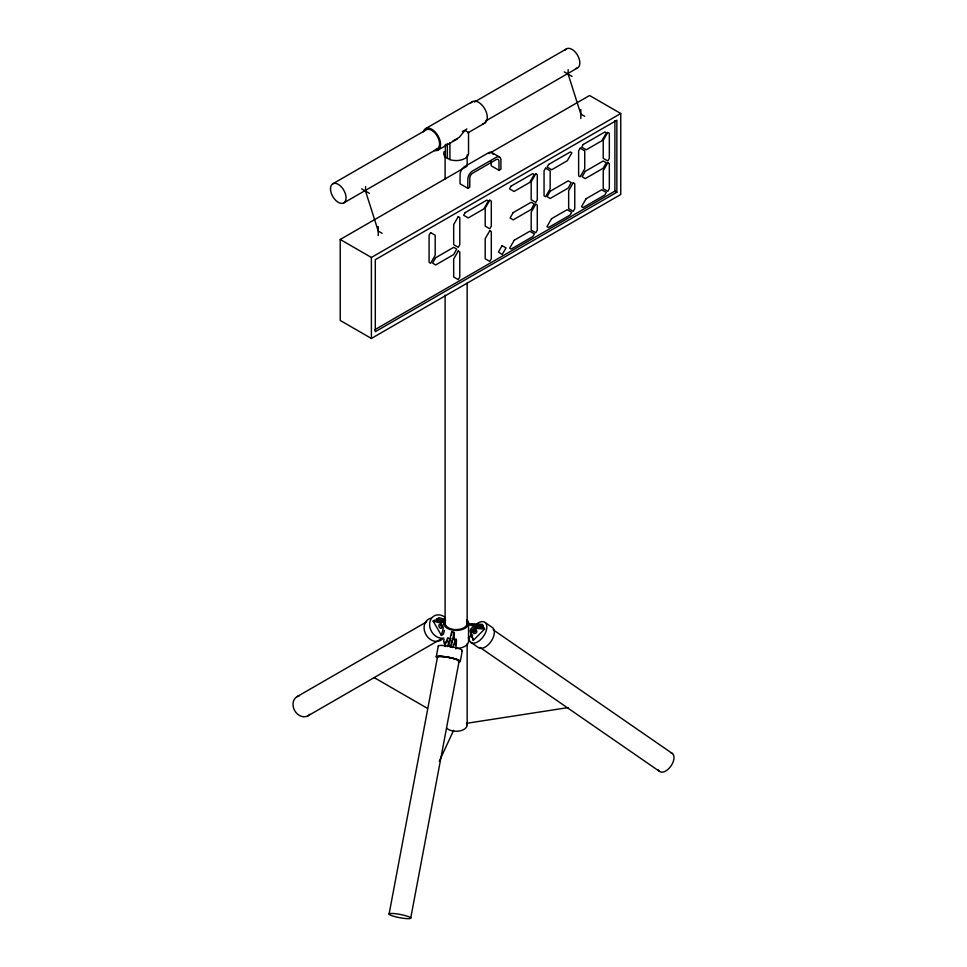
<?xml version="1.0" encoding="UTF-8"?>
<svg xmlns="http://www.w3.org/2000/svg" width="967" height="967" viewBox="0 0 967 967"><rect width="100%" height="100%" fill="white"/><g stroke="black" fill="none" stroke-linecap="round" stroke-linejoin="round"><path stroke-width="1.45" d="M455.904 649.002L456.436 641.713A4.134 0.87 -81.2 0 0 455.119 640.396L452.786 647.431L450.114 647.02L452.459 639.985A4.134 0.87 -81.2 0 1 453.777 639.55M446.899 642.535L447.274 640.517M440.831 624.126L440.783 624.537A2.067 1.197 60 0 0 442.27 627.063M449.607 642.426L450.066 640.565M436.298 656.69L438.305 645.98M389.109 913.948L437.507 656.956A11.024 1.644 10.7 0 1 449.123 657.548A11.024 1.644 10.7 0 1 459.12 661.174L410.721 918.167A11.024 1.644 10.7 0 1 393.811 916.317A11.024 1.644 10.7 0 1 395.213 913.682A11.024 1.644 10.7 0 1 410.721 918.167M460.28 661.38L462.286 650.67M441.399 635.392L443.116 628.997A4.134 2.381 60 0 0 439.538 622.796L433.143 621.08L441.399 635.392L443.357 634.267L444.385 630.424M444.796 646.198L447.141 639.163A4.134 0.87 -81.2 0 1 448.446 638.728M447.455 646.609L449.8 639.574A4.134 0.87 -81.2 0 1 451.009 638.558M439.26 761.295L453.632 730.315M481.143 628.018L483.198 625.975L482.485 624.428L473.745 623.812A4.134 3.264 -24.9 0 0 471.678 624.126M473.334 640.335L484.624 629.046L483.911 627.51L475.172 626.882A4.134 3.264 -24.9 0 0 470.276 631.765L473.334 640.335L470.989 633.3A4.134 3.264 -24.9 0 1 475.885 628.417L484.624 629.046M455.771 641.048L455.143 645.098L455.783 641.061M468.294 637.954L472.778 635.065M425.589 128.635L472.343 101.644M332.769 183.815L426.278 129.832A11.012 6.358 60 0 1 437.954 137.471A11.012 6.358 60 0 1 435.682 149.401M474.326 102.079L566.541 48.846M343.781 202.901L437.289 148.918M485.349 121.177L577.553 67.932M437.978 150.103L457.464 138.861M467.859 132.866L484.733 123.111M489.06 153.548L589.58 95.503L620.754 113.502L620.754 194.488L371.388 338.45L340.227 320.452L340.227 239.478L466.856 166.36M467.823 188.299L469.769 187.175L469.805 177.723A4.134 2.381 -60 0 1 472.319 173.371L496.458 159.434A4.134 2.381 -60 0 1 498.972 160.885L498.996 170.301L500.942 169.177L500.906 159.47A6.89 3.977 -60 0 0 496.712 157.041L472.053 171.28A6.89 3.977 -60 0 0 467.859 178.544L467.823 188.299L460.038 183.803L460.074 174.048A6.89 3.977 -60 0 1 464.269 166.783L488.915 152.544A6.89 3.977 -60 0 1 492.493 153.245M340.227 239.478L371.388 257.464L620.754 113.502M374.652 329.82L614.903 191.115L616.849 192.24L616.849 120.246L375.293 259.712L375.293 331.705L616.849 192.24M297.026 696.687L426.665 621.841M433.143 621.08L435.09 619.956L441.484 621.672A4.134 2.381 60 0 1 444.312 624.174M438.535 621.43L437.036 618.832L438.982 617.708L445.388 619.424M308.038 715.773L440.287 639.429M452.931 140.989L459.349 137.29L464.897 130.376L468.536 132.467L468.536 153.427A12.402 7.156 0 0 1 449.933 159.628L445.4 157.005A12.402 7.156 0 0 1 444.155 151.577M466.59 723.316L568.112 707.602M445.606 620.222L442.729 620.476A4.134 2.381 60 0 0 441.665 621.092M445.086 621.213L440.783 621.6A4.134 2.381 60 0 0 439.719 622.216M474.459 625.347L483.198 625.975M437.036 618.832L443.442 620.548A4.134 2.381 60 0 1 444.953 621.418M467.581 622.917L475.426 625.528A4.134 3.264 -24.9 0 1 477.275 627.293M468.294 624.452L476.127 627.063M564.257 71.884L572.053 76.393M584.709 116.318L580.816 114.07L568.149 74.133L568.149 69.636M491.719 152.52L499.516 157.029M498.996 170.301L491.2 165.804L491.2 161.32M361.658 188.855L369.442 193.364M382.11 233.289L378.218 231.04L365.55 191.103L365.55 186.607M374.169 677.601L427.511 708.4M485.168 622.555L492.687 627.752A12.233 6.817 -55.4 0 1 490.656 642.003A12.233 6.817 -55.4 0 1 478.194 647.419L470.663 642.221M493.085 629.698L672.5 753.595M480.019 647.419L659.434 771.315M471.195 635.73L471.908 637.265L470.977 634.449M614.903 120.621L614.903 191.115M580.816 109.561L580.816 118.566M468.536 623.256L468.536 641.254A12.402 7.156 0 0 1 457.21 648.386M467.158 154.938L467.158 165.49M467.158 283.113L467.158 623.896M467.158 643.502L467.158 724.936M454.309 640.033L454.309 632.527L451.649 632.116L449.546 640.468A4.134 0.87 -81.2 0 0 449.546 646.319M451.649 635.114L451.649 632.116L454.309 632.527L452.205 640.879A4.134 0.87 -81.2 0 0 451.674 644.953M449.933 142.705L449.933 159.628M447.37 143.503L447.37 158.491M445.4 144.313L445.4 157.005M445.11 154.938L445.11 179.064M445.11 295.177L445.11 623.896M445.11 641.991L445.11 646.524M378.218 226.544L378.218 235.537M371.388 257.464L371.388 338.45M565.296 49.994A11.024 6.358 60 0 1 577.553 55.216A11.024 6.358 60 0 1 575.945 68.439M470.953 102.937A12.402 7.156 60 0 1 484.733 108.8A12.402 7.156 60 0 1 482.92 123.679M423.316 131.863A12.402 7.156 60 0 1 437.978 135.791A12.402 7.156 60 0 1 434.05 150.465M466.868 128.889A12.402 7.156 0 0 1 462.335 131.512M466.783 723.28A11.024 6.358 0 0 1 460.352 730.81A11.024 6.358 0 0 1 446.597 728.115M438.486 646.5A12.233 1.825 10.7 0 1 451.202 646.633A12.233 1.825 10.7 0 1 461.646 651.033M437.447 657.85A12.233 1.825 10.7 0 1 449.184 657.342A12.233 1.825 10.7 0 1 458.225 661.912M437.652 656.956A10.842 1.62 10.7 0 1 449.075 657.536A10.842 1.62 10.7 0 1 458.914 661.114M476.127 630.013A2.067 1.632 -24.9 0 1 472.392 631.391M474.398 630.085A2.067 1.632 -24.9 0 1 473.395 630.448M477.021 623.63A12.233 6.817 -55.4 0 1 486.848 626.87A12.233 6.817 -55.4 0 1 477.251 642.1A12.233 6.817 -55.4 0 1 469.092 636.213M671.05 752.87A11.024 6.14 -55.4 0 1 670.663 766.444A11.024 6.14 -55.4 0 1 658.43 769.986M445.4 644.832A12.402 7.156 0 0 1 444.155 639.405M466.868 619.678A12.402 7.156 0 0 1 456.134 630.424A12.402 7.156 0 0 1 445.4 619.678M466.771 621.612A11.012 6.358 0 0 1 457.572 629.565A11.012 6.358 0 0 1 445.122 623.256M441.266 622.555A4.134 2.381 60 0 1 441.375 621.733M443.865 638.075A12.233 9.984 60 0 1 429.614 624.066A12.233 9.984 60 0 1 444.627 616.934M442.826 638.667A12.233 9.984 60 0 1 426.036 634.727A12.233 9.984 60 0 1 431.016 618.203M309.875 714.287A11.024 8.993 60 0 1 294.742 710.733A11.024 8.993 60 0 1 299.226 695.853M492.783 153.741A6.89 3.977 -60 0 1 492.989 154.321M430.605 232.6L429.082 235.247L429.082 262.408L430.605 263.29L435.186 255.348L435.186 235.247L430.605 232.6M458.261 216.632L453.68 224.574L453.68 244.675L458.261 247.322L459.784 244.675L459.784 217.515L458.261 216.632M435.646 257.742L432.587 263.024L435.646 264.97L453.68 254.563L456.738 249.087L453.68 247.322L435.646 257.742M465.175 212.631L463.652 215.278L468.233 217.926L483.814 208.932L488.395 200.991L486.872 200.109L465.175 212.631M458.261 251.033L453.68 258.975L453.68 276.973L458.261 279.608L459.784 276.973L459.784 251.916L458.261 251.033M489.773 200.193L485.192 208.135L485.192 226.133L489.773 228.78L491.309 226.133L491.309 201.076L489.773 200.193M511.011 186.172L509.488 188.819L514.069 191.466L529.65 182.473L534.231 174.531L532.708 173.649L511.011 186.172M489.773 230.726L485.192 238.656L485.192 258.769L489.773 261.416L491.309 258.769L491.309 231.609L489.773 230.726M513.151 212.631L510.092 217.926L513.151 219.872L531.185 209.464L534.231 203.989L531.185 202.224L513.151 212.631M535.766 173.818L531.185 181.76L531.185 199.758L535.766 202.405L537.289 199.758L537.289 174.701L535.766 173.818M545.581 168.149L544.058 170.796L544.058 195.854L545.581 196.736L550.163 188.795L550.163 170.796L545.581 168.149M548.64 164.45L547.104 167.098L551.698 169.745L567.278 160.74L571.86 152.81L570.337 151.928L548.64 164.45M502.115 245.654L498.44 252L502.115 254.478L506.079 247.951L502.115 245.654M514.226 240.251L509.633 248.193L511.168 249.075L532.865 236.54L534.388 233.893L529.807 231.246L514.226 240.251M535.766 204.17L531.185 212.111L531.185 230.11L535.766 232.745L537.289 230.11L537.289 205.052L535.766 204.17M550.163 191.273L547.104 196.555L550.163 198.501L568.197 188.094L571.255 182.618L568.197 180.853L550.163 191.273M580.152 148.193L578.629 150.84L578.629 175.897L580.152 176.78L584.733 168.838L584.733 150.84L580.152 148.193M583.21 144.494L581.675 147.141L586.268 149.788L601.849 140.783L606.43 132.854L604.907 131.971L583.21 144.494M551.541 218.699L546.959 226.641L548.482 227.523L570.179 215L571.715 212.353L567.121 209.706L551.541 218.699M573.238 182.715L568.656 190.656L568.656 208.642L573.238 211.29L574.761 208.642L574.761 183.597L573.238 182.715M585.192 171.401L582.134 176.695L585.192 178.629L603.227 168.222L606.273 162.758L603.227 160.993L585.192 171.401M607.808 132.406L603.227 140.348L603.227 158.346L607.808 160.993L609.331 158.346L609.331 133.289L607.808 132.406M586.111 198.743L581.53 206.684L583.053 207.567L604.75 195.044L606.273 192.397L601.692 189.75L586.111 198.743M607.808 162.758L603.227 170.688L603.227 188.686L607.808 191.333L609.331 188.686L609.331 163.641L607.808 162.758M473.455 630.847L473.129 631.233A2.067 1.632 -24.9 0 0 474.652 633.542A2.067 1.632 -24.9 0 0 476.731 630.992A2.067 1.632 -24.9 0 0 473.455 630.847M441.556 626.35L441.315 625.867A2.067 1.197 60 0 0 438.921 625.141A2.067 1.197 60 0 0 440.444 628.248A2.067 1.197 60 0 0 441.556 626.35M330.484 188.855A11.024 6.358 60 0 0 342.173 203.396A11.024 6.358 60 0 0 342.173 187.816A11.024 6.358 60 0 0 330.484 188.855"/></g></svg>
